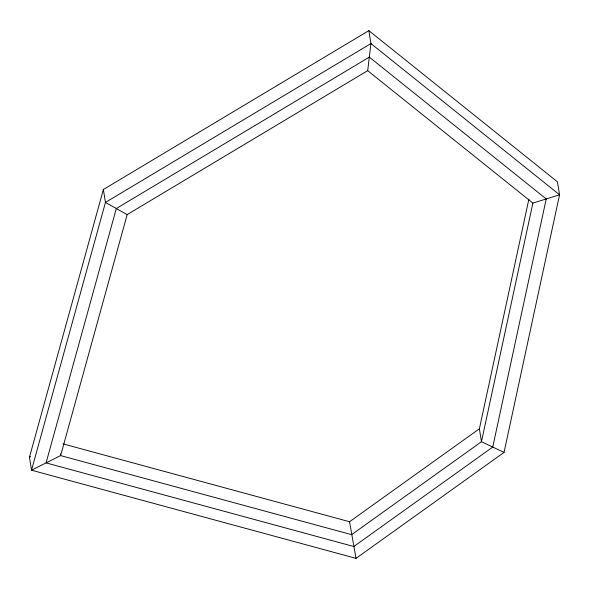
<?xml version="1.0" encoding="UTF-8"?>
<svg xmlns="http://www.w3.org/2000/svg" width="589" height="589" viewBox="0 0 589 589"><rect width="100%" height="100%" fill="white"/><g stroke="black" fill="none" stroke-linecap="round" stroke-linejoin="round"><path stroke-width="0.88" d="M103.377 189.503L105.453 202.439L31.519 470.191L60.63 455.591L127.172 214.602L367.691 70.665L370.923 43.564L368.854 30.635L103.377 189.503L29.45 457.255L31.519 470.191L356.021 558.365L504.037 452.396L559.55 194.79L557.481 181.861L368.854 30.635M504.037 452.396L481.463 441.706L479.394 428.777L528.878 199.141M127.172 214.602L105.453 202.439L370.923 43.564L559.55 194.79L532.883 203.102L481.463 441.706L351.618 534.665L60.63 455.591L60.358 453.869M62.994 443.87L349.549 521.736L479.394 428.777M29.45 457.255L30.665 456.652M367.691 70.665L532.883 203.102M356.021 558.365L349.549 521.736M546.217 198.949L492.75 447.051L353.82 546.511L46.075 462.895L116.313 208.521L369.31 57.118L546.217 198.949"/></g></svg>
